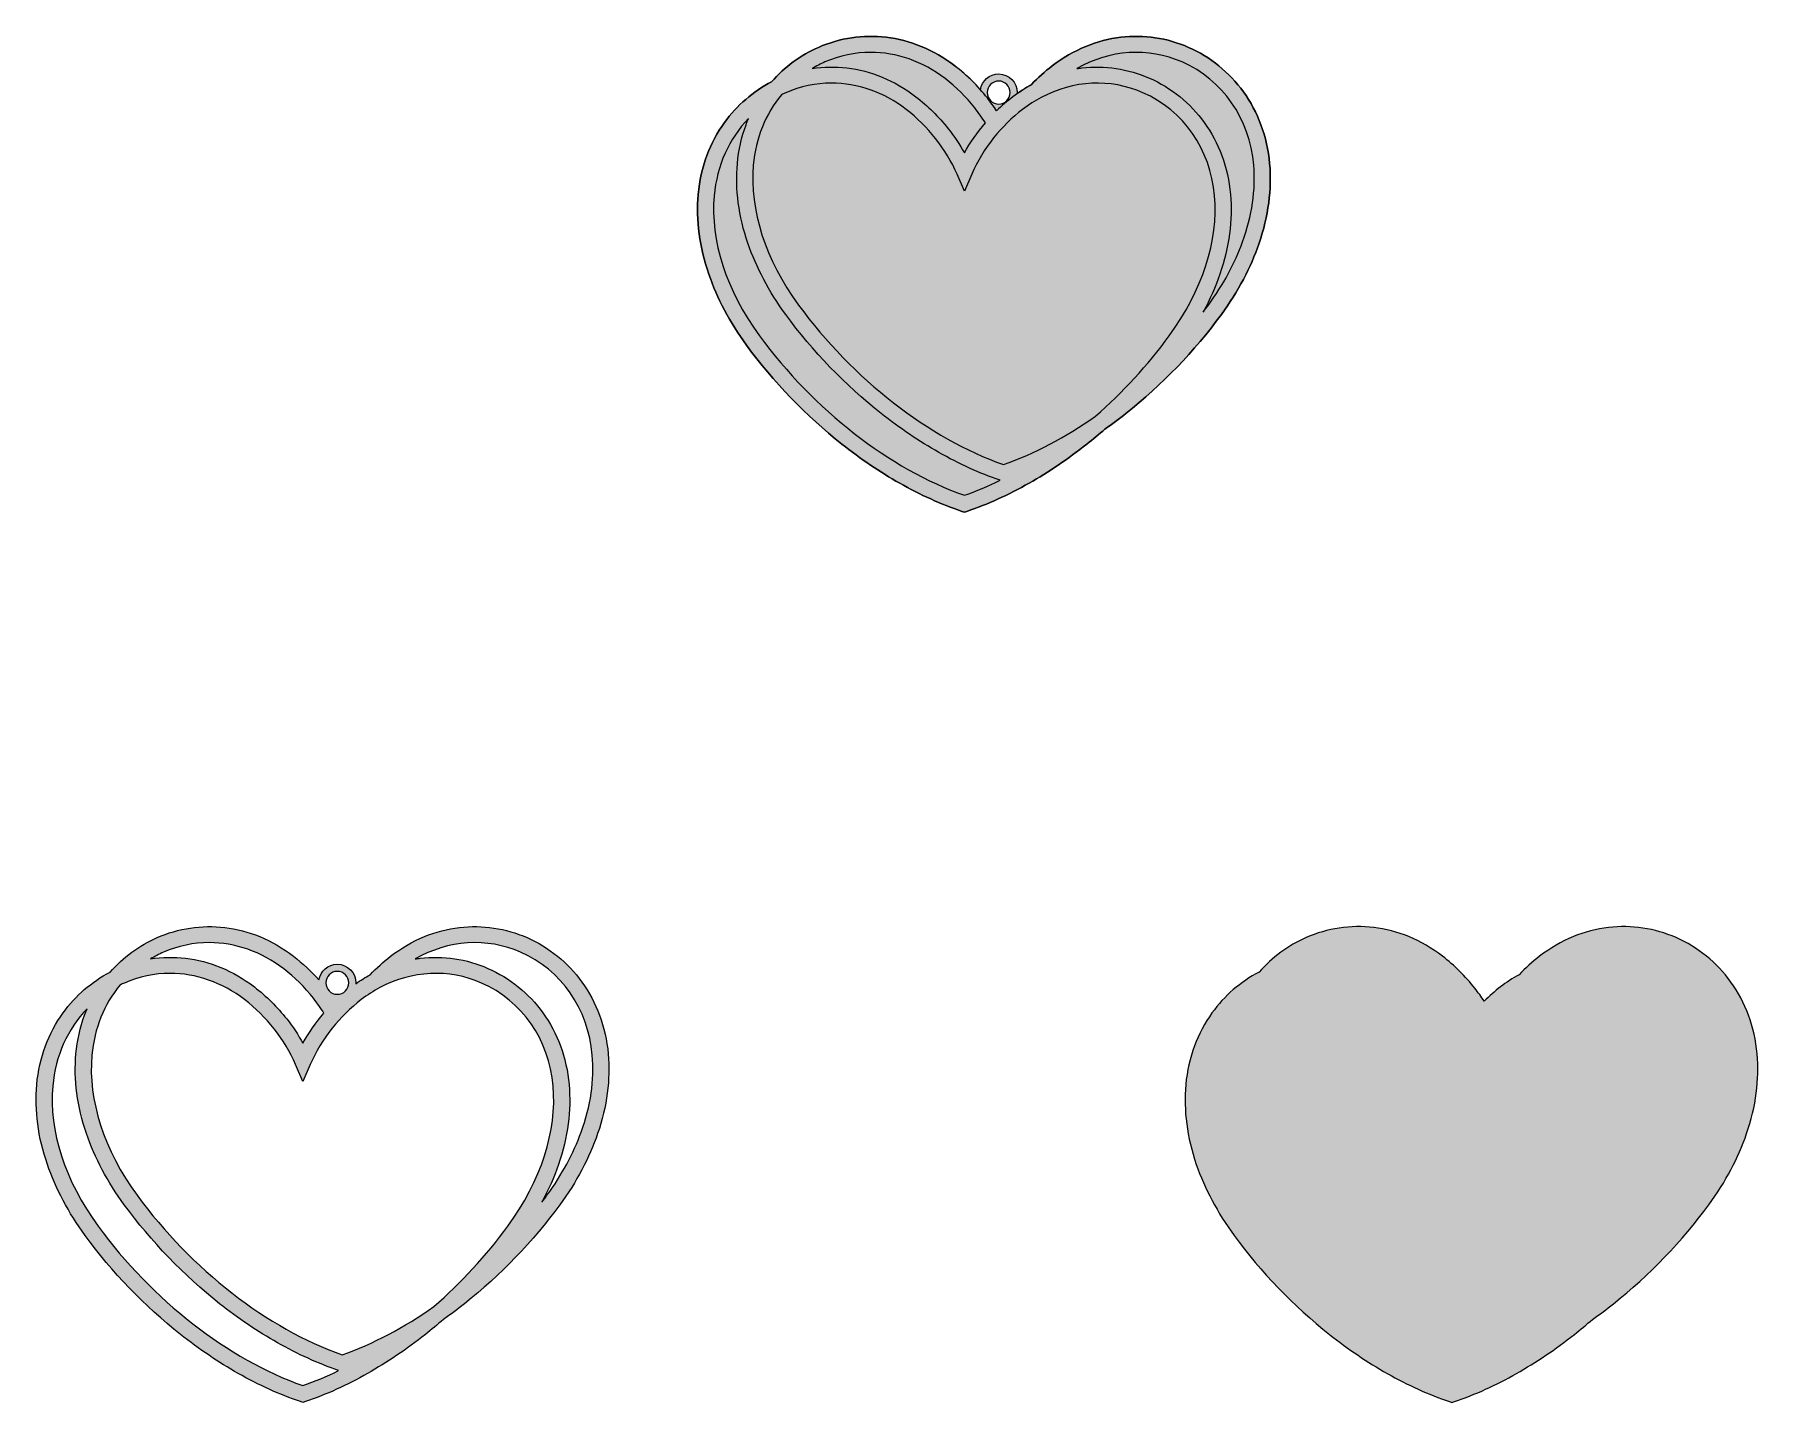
# Model space of a CAD drawing. Header units: inches. Extents: x -897 to 8814, y -5561 to 2139.
import ezdxf

# ---------------------------------------------------------------- set-up
doc = ezdxf.new("R2010")
doc.units = ezdxf.units.IN
doc.header["$MEASUREMENT"] = 0
for name, color, linetype in [('_U+0428_U+0430_U+0440 1', 7, 'Continuous'), ('_U+0428_U+0430_U+0440 2', 7, 'Continuous'), ('_U+0428_U+0430_U+0440 3', 7, 'Continuous')]:
    doc.layers.add(name, color=color, linetype=linetype)

# ---------------------------------------------------------------- blocks, each defined once
blk = doc.blocks.new('block 2')
at = {"layer": '_U+0428_U+0430_U+0440 2', "lineweight": 0}
for points, knots in [([(2332.9, -3598.9), (2326.2, -3523), (2309.7, -3449.5), (2284.1, -3380.5), (2259.4, -3314), (2226.2, -3251.6), (2185.3, -3194.9), (2106, -3084.9), (1999, -2998.3), (1876.1, -2944.4), (1756.3, -2891.9), (1624.7, -2872.2), (1495.5, -2887.5), (1428.2, -2895.4), (1361.7, -2912.8), (1297.9, -2939), (1231.5, -2966.3), (1167.6, -3003.4), (1108, -3049.3), (1066.9, -3080.9), (1028.2, -3115.8), (992.3, -3153.2), (964.9, -3168.5), (938.2, -3185.5), (912.2, -3204.1), (912.3, -3202.4), (912.3, -3200.7), (912.3, -3199), (912.3, -3141.4), (865.4, -3094.5), (807.8, -3094.5), (755.7, -3094.5), (712.4, -3132.9), (704.6, -3182.8), (660.9, -3133.6), (612.9, -3088.9), (561.5, -3049.3), (501.9, -3003.4), (438, -2966.3), (371.6, -2939), (307.8, -2912.8), (241.3, -2895.4), (174, -2887.5), (44.8, -2872.2), (-86.8, -2891.9), (-206.6, -2944.4), (-307.6, -2988.7), (-397.8, -3055.1), (-470.8, -3138.4), (-575.3, -3192.6), (-666.4, -3271.2), (-736.2, -3367.9), (-777, -3424.6), (-810.3, -3487), (-835, -3553.5), (-860.6, -3622.5), (-877, -3696), (-883.8, -3771.9), (-896.7, -3916.8), (-876.8, -4067.8), (-824.4, -4220.5), (-777.4, -4357.5), (-705.9, -4492.2), (-611.8, -4620.9), (-461.7, -4826.4), (-276, -5018.9), (-75, -5177.8), (30.4, -5261.1), (139.8, -5335), (250.1, -5397.5), (366, -5463.1), (483.7, -5516.4), (599.9, -5556), (599.9, -5556), (614.4, -5561), (614.4, -5561), (614.4, -5561), (628.9, -5556), (628.9, -5556), (745.1, -5516.4), (862.7, -5463.1), (978.6, -5397.5), (1089, -5335), (1198.4, -5261.1), (1303.8, -5177.8), (1338.2, -5150.6), (1372.1, -5122.5), (1405.4, -5093.5), (1445.5, -5065.3), (1485.1, -5035.7), (1524.2, -5004.8), (1725.2, -4845.9), (1910.8, -4653.4), (2060.9, -4447.9), (2155, -4319.2), (2226.5, -4184.5), (2273.5, -4047.5), (2325.9, -3894.8), (2345.9, -3743.8), (2332.9, -3598.9)], [0, 0, 0, 0, 1, 1, 1, 2, 2, 2, 3, 3, 3, 4, 4, 4, 5, 5, 5, 6, 6, 6, 7, 7, 7, 8, 8, 8, 9, 9, 9, 10, 10, 10, 11, 11, 11, 12, 12, 12, 13, 13, 13, 14, 14, 14, 15, 15, 15, 16, 16, 16, 17, 17, 17, 18, 18, 18, 19, 19, 19, 20, 20, 20, 21, 21, 21, 22, 22, 22, 23, 23, 23, 24, 24, 24, 25, 25, 25, 26, 26, 26, 27, 27, 27, 28, 28, 28, 29, 29, 29, 30, 30, 30, 31, 31, 31, 32, 32, 32, 33, 33, 33, 33]), ([(-170.5, -3026.8), (-87.8, -2990.6), (-0.7, -2972.8), (86.6, -2972.8), (233, -2972.8), (379.7, -3023), (506.6, -3120.6), (568, -3167.9), (624, -3223.3), (673.1, -3285.3), (694.7, -3312.6), (714.5, -3340.8), (732.5, -3369.6), (687.2, -3422.4), (647.4, -3479.4), (614.4, -3538.8), (588.3, -3491.8), (557.8, -3446.2), (523.3, -3402.5), (469.7, -3334.7), (408.4, -3274.1), (341.2, -3222.3), (281.5, -3176.4), (217.6, -3139.3), (151.3, -3112), (87.4, -3085.8), (20.9, -3068.4), (-46.4, -3060.5), (-111.9, -3052.8), (-178, -3054), (-242.9, -3064), (-219.7, -3050.2), (-195.6, -3037.8), (-170.5, -3026.8)], [0, 0, 0, 0, 1, 1, 1, 2, 2, 2, 3, 3, 3, 4, 4, 4, 5, 5, 5, 6, 6, 6, 7, 7, 7, 8, 8, 8, 9, 9, 9, 10, 10, 10, 11, 11, 11, 11]), ([(2180.6, -4039.7), (2137, -4159.8), (2072.4, -4279.7), (1988.3, -4394.8), (1978.6, -4408), (1968.9, -4421.1), (1959, -4434.2), (1997, -4363.9), (2028.4, -4292.5), (2053.2, -4220.5), (2105.5, -4067.8), (2125.5, -3916.8), (2112.6, -3771.9), (2105.8, -3696), (2089.4, -3622.5), (2063.7, -3553.5), (2039, -3487), (2005.8, -3424.6), (1964.9, -3367.9), (1885.6, -3257.9), (1778.7, -3171.3), (1655.7, -3117.4), (1535.9, -3064.9), (1404.3, -3045.2), (1275.1, -3060.5), (1265.8, -3061.6), (1256.4, -3062.9), (1247.1, -3064.4), (1432.9, -2957.8), (1648.3, -2942.8), (1840, -3026.8), (2069.1, -3127.3), (2219.9, -3344.1), (2243.3, -3606.9), (2255.7, -3745.7), (2233.9, -3892.8), (2180.6, -4039.7)], [0, 0, 0, 0, 1, 1, 1, 2, 2, 2, 3, 3, 3, 4, 4, 4, 5, 5, 5, 6, 6, 6, 7, 7, 7, 8, 8, 8, 9, 9, 9, 10, 10, 10, 11, 11, 11, 12, 12, 12, 12]), ([(1767.9, -4567.8), (1767.9, -4567.8), (1767.9, -4567.8), (1767.9, -4567.8), (1646.4, -4734.1), (1504.8, -4887.3), (1351.7, -5020.8), (1184, -5138.6), (1008.4, -5231.8), (834.8, -5292.8), (415.6, -5145.6), (-14.6, -4811), (-318.8, -4394.8), (-505.7, -4139), (-596.3, -3859.2), (-573.8, -3606.9), (-560.3, -3455.1), (-504.2, -3318.6), (-415.2, -3211.1), (-407.2, -3207.2), (-399.1, -3203.5), (-390.8, -3199.9), (-308.1, -3163.6), (-221.1, -3145.8), (-133.8, -3145.8), (12.6, -3145.8), (159.4, -3196), (286.3, -3293.6), (347.6, -3340.9), (403.6, -3396.3), (452.7, -3458.3), (502.5, -3521.4), (543, -3588.7), (573.1, -3658.4), (573.1, -3658.4), (614.4, -3754.3), (614.4, -3754.3), (614.4, -3754.3), (655.7, -3658.4), (655.7, -3658.4), (686.6, -3586.8), (728.6, -3517.6), (779.2, -3454.2), (826.8, -3394.7), (881.9, -3340.3), (942.5, -3293.6), (976.1, -3267.8), (1011.2, -3245.2), (1047.2, -3226), (1228.2, -3129.8), (1434.9, -3118.9), (1619.6, -3199.9), (1848.7, -3300.3), (1999.5, -3517.1), (2022.9, -3779.9), (2045.4, -4032.2), (1954.9, -4312), (1767.9, -4567.8)], [0, 0, 0, 0, 1, 1, 1, 2, 2, 2, 3, 3, 3, 4, 4, 4, 5, 5, 5, 6, 6, 6, 7, 7, 7, 8, 8, 8, 9, 9, 9, 10, 10, 10, 11, 11, 11, 12, 12, 12, 13, 13, 13, 14, 14, 14, 15, 15, 15, 16, 16, 16, 17, 17, 17, 18, 18, 18, 19, 19, 19, 19]), ([(807.8, -3134.5), (843.4, -3134.5), (872.3, -3163.4), (872.3, -3199), (872.3, -3234.6), (843.4, -3263.5), (807.8, -3263.5), (772.3, -3263.5), (743.3, -3234.6), (743.3, -3199), (743.3, -3163.4), (772.3, -3134.5), (807.8, -3134.5)], [0, 0, 0, 0, 1, 1, 1, 2, 2, 2, 3, 3, 3, 4, 4, 4, 4]), ([(614.4, -5465.8), (195.2, -5318.6), (-235, -4984), (-539.1, -4567.8), (-726.1, -4312), (-816.7, -4032.2), (-794.2, -3779.9), (-778.9, -3609), (-709.9, -3457.6), (-600.4, -3344.9), (-605.4, -3356.7), (-610.1, -3368.5), (-614.6, -3380.5), (-640.2, -3449.5), (-656.7, -3523), (-663.4, -3598.9), (-676.4, -3743.8), (-656.4, -3894.8), (-604, -4047.5), (-557, -4184.5), (-485.5, -4319.2), (-391.4, -4447.9), (-241.3, -4653.4), (-55.7, -4845.9), (145.3, -5004.8), (250.7, -5088.1), (360.1, -5162), (470.5, -5224.5), (584.8, -5289.2), (700.9, -5341.9), (815.5, -5381.4), (748.5, -5414), (681.3, -5442.3), (614.4, -5465.8)], [0, 0, 0, 0, 1, 1, 1, 2, 2, 2, 3, 3, 3, 4, 4, 4, 5, 5, 5, 6, 6, 6, 7, 7, 7, 8, 8, 8, 9, 9, 9, 10, 10, 10, 11, 11, 11, 11])]:
    blk.add_open_spline(points, degree=3, knots=knots, dxfattribs=at)
blk = doc.blocks.new('block 3')
at = {"layer": '_U+0428_U+0430_U+0440 1', "lineweight": 0}
for points, knots in [([(6056.4, 1412), (6049.6, 1487.9), (6033.2, 1561.4), (6007.5, 1630.4), (5982.9, 1696.8), (5949.6, 1759.3), (5908.7, 1816), (5829.4, 1925.9), (5722.5, 2012.6), (5599.5, 2066.4), (5479.7, 2119), (5348.1, 2138.6), (5218.9, 2123.4), (5151.7, 2115.4), (5085.2, 2098.1), (5021.3, 2071.8), (4954.9, 2044.5), (4891, 2007.4), (4831.4, 1961.6), (4790.4, 1930), (4751.6, 1895.1), (4715.7, 1857.6), (4688.4, 1842.4), (4661.6, 1825.4), (4635.6, 1806.8), (4635.7, 1808.5), (4635.8, 1810.2), (4635.8, 1811.9), (4635.8, 1869.5), (4588.9, 1916.4), (4531.3, 1916.4), (4479.1, 1916.4), (4435.8, 1878), (4428, 1828), (4384.3, 1877.2), (4336.4, 1922), (4285, 1961.6), (4225.3, 2007.4), (4161.5, 2044.5), (4095.1, 2071.8), (4031.2, 2098.1), (3964.7, 2115.4), (3897.5, 2123.4), (3768.3, 2138.6), (3636.6, 2119), (3516.8, 2066.4), (3415.8, 2022.2), (3325.6, 1955.8), (3252.6, 1872.5), (3148.1, 1818.3), (3057, 1739.7), (2987.3, 1642.9), (2946.4, 1586.3), (2913.1, 1523.8), (2888.5, 1457.4), (2862.8, 1388.4), (2846.4, 1314.9), (2839.6, 1239), (2826.7, 1094), (2846.7, 943.1), (2899, 790.4), (2946, 653.4), (3017.6, 518.6), (3111.6, 389.9), (3261.8, 184.5), (3447.4, -8.1), (3648.4, -166.9), (3753.8, -250.2), (3863.2, -324.1), (3973.6, -386.6), (4089.5, -452.2), (4207.1, -505.6), (4323.3, -545.2), (4323.3, -545.2), (4337.8, -550.1), (4337.8, -550.1), (4337.8, -550.1), (4352.3, -545.2), (4352.3, -545.2), (4468.5, -505.6), (4586.2, -452.2), (4702.1, -386.6), (4812.4, -324.1), (4921.8, -250.2), (5027.2, -166.9), (5061.6, -139.8), (5095.5, -111.6), (5128.9, -82.6), (5168.9, -54.4), (5208.5, -24.8), (5247.6, 6.1), (5448.6, 164.9), (5634.2, 357.5), (5784.4, 562.9), (5878.4, 691.6), (5950, 826.4), (5997, 963.4), (6049.3, 1116.1), (6069.3, 1267), (6056.4, 1412)], [0, 0, 0, 0, 1, 1, 1, 2, 2, 2, 3, 3, 3, 4, 4, 4, 5, 5, 5, 6, 6, 6, 7, 7, 7, 8, 8, 8, 9, 9, 9, 10, 10, 10, 11, 11, 11, 12, 12, 12, 13, 13, 13, 14, 14, 14, 15, 15, 15, 16, 16, 16, 17, 17, 17, 18, 18, 18, 19, 19, 19, 20, 20, 20, 21, 21, 21, 22, 22, 22, 23, 23, 23, 24, 24, 24, 25, 25, 25, 26, 26, 26, 27, 27, 27, 28, 28, 28, 29, 29, 29, 30, 30, 30, 31, 31, 31, 32, 32, 32, 33, 33, 33, 33]), ([(5904, 971.2), (5860.4, 851.1), (5795.8, 731.1), (5711.7, 616.1), (5702.1, 602.9), (5692.3, 589.7), (5682.4, 576.7), (5720.4, 646.9), (5751.9, 718.3), (5776.6, 790.4), (5828.9, 943.1), (5848.9, 1094), (5836, 1239), (5829.2, 1314.9), (5812.8, 1388.4), (5787.2, 1457.4), (5762.5, 1523.8), (5729.2, 1586.3), (5688.3, 1643), (5609, 1752.9), (5502.1, 1839.6), (5379.1, 1893.4), (5259.3, 1945.9), (5127.7, 1965.6), (4998.5, 1950.4), (4989.2, 1949.3), (4979.9, 1948), (4970.5, 1946.5), (5156.3, 2053.1), (5371.7, 2068), (5563.4, 1984), (5792.5, 1883.6), (5943.3, 1666.8), (5966.7, 1404), (5979.1, 1265.2), (5957.3, 1118), (5904, 971.2)], [0, 0, 0, 0, 1, 1, 1, 2, 2, 2, 3, 3, 3, 4, 4, 4, 5, 5, 5, 6, 6, 6, 7, 7, 7, 8, 8, 8, 9, 9, 9, 10, 10, 10, 11, 11, 11, 12, 12, 12, 12]), ([(3553, 1984), (3635.7, 2020.3), (3722.8, 2038.1), (3810, 2038.1), (3956.4, 2038.1), (4103.2, 1987.9), (4230.1, 1890.2), (4291.4, 1843), (4347.4, 1787.6), (4396.5, 1725.6), (4418.1, 1698.2), (4437.9, 1670.1), (4456, 1641.2), (4410.7, 1588.5), (4370.8, 1531.5), (4337.8, 1472), (4311.7, 1519.1), (4281.2, 1564.7), (4246.7, 1608.4), (4193.1, 1676.2), (4131.8, 1736.8), (4064.6, 1788.6), (4005, 1834.4), (3941.1, 1871.5), (3874.7, 1898.8), (3810.8, 1925.1), (3744.3, 1942.4), (3677.1, 1950.4), (3611.6, 1958.1), (3545.4, 1956.9), (3480.5, 1946.9), (3503.7, 1960.6), (3527.9, 1973), (3553, 1984)], [0, 0, 0, 0, 1, 1, 1, 2, 2, 2, 3, 3, 3, 4, 4, 4, 5, 5, 5, 6, 6, 6, 7, 7, 7, 8, 8, 8, 9, 9, 9, 10, 10, 10, 11, 11, 11, 11]), ([(5491.3, 443.1), (5491.3, 443.1), (5491.3, 443), (5491.3, 443), (5369.8, 276.8), (5228.2, 123.5), (5075.2, -10), (4907.5, -127.8), (4731.9, -221), (4558.2, -281.9), (4139, -134.8), (3708.8, 199.9), (3404.7, 616.1), (3217.7, 871.8), (3127.1, 1151.7), (3149.6, 1404), (3163.2, 1555.8), (3219.2, 1692.2), (3308.3, 1799.8), (3316.3, 1803.7), (3324.4, 1807.4), (3332.6, 1811), (3415.3, 1847.2), (3502.4, 1865.1), (3589.6, 1865.1), (3736, 1865.1), (3882.8, 1814.9), (4009.7, 1717.2), (4071.1, 1670), (4127.1, 1614.6), (4176.1, 1552.6), (4225.9, 1489.5), (4266.4, 1422.2), (4296.5, 1352.5), (4296.5, 1352.5), (4337.8, 1256.6), (4337.8, 1256.6), (4337.8, 1256.6), (4379.1, 1352.5), (4379.1, 1352.5), (4410, 1424.1), (4452, 1493.2), (4502.7, 1556.6), (4550.2, 1616.2), (4605.3, 1670.6), (4665.9, 1717.2), (4699.6, 1743.1), (4734.6, 1765.7), (4770.7, 1784.8), (4951.7, 1881), (5158.3, 1891.9), (5343, 1811), (5572.1, 1710.6), (5722.9, 1493.8), (5746.4, 1231), (5768.9, 978.7), (5678.3, 698.8), (5491.3, 443.1)], [0, 0, 0, 0, 1, 1, 1, 2, 2, 2, 3, 3, 3, 4, 4, 4, 5, 5, 5, 6, 6, 6, 7, 7, 7, 8, 8, 8, 9, 9, 9, 10, 10, 10, 11, 11, 11, 12, 12, 12, 13, 13, 13, 14, 14, 14, 15, 15, 15, 16, 16, 16, 17, 17, 17, 18, 18, 18, 19, 19, 19, 19]), ([(4531.3, 1876.4), (4566.8, 1876.4), (4595.8, 1847.4), (4595.8, 1811.9), (4595.8, 1776.3), (4566.8, 1747.4), (4531.3, 1747.4), (4495.7, 1747.4), (4466.7, 1776.3), (4466.7, 1811.9), (4466.7, 1847.4), (4495.7, 1876.4), (4531.3, 1876.4)], [0, 0, 0, 0, 1, 1, 1, 2, 2, 2, 3, 3, 3, 4, 4, 4, 4]), ([(4337.8, -454.9), (3918.7, -307.8), (3488.5, 26.9), (3184.3, 443.1), (2997.3, 698.8), (2906.7, 978.7), (2929.3, 1231), (2944.5, 1401.8), (3013.6, 1553.3), (3123, 1665.9), (3118, 1654.2), (3113.3, 1642.4), (3108.8, 1630.4), (3083.2, 1561.4), (3066.8, 1487.9), (3060, 1412), (3047.1, 1267), (3067.1, 1116.1), (3119.4, 963.4), (3166.4, 826.4), (3237.9, 691.6), (3332, 563), (3482.2, 357.5), (3667.8, 164.9), (3868.8, 6.1), (3974.2, -77.2), (4083.6, -151.1), (4193.9, -213.6), (4308.3, -278.3), (4424.3, -331.1), (4538.9, -370.5), (4472, -403.2), (4404.8, -431.4), (4337.8, -454.9)], [0, 0, 0, 0, 1, 1, 1, 2, 2, 2, 3, 3, 3, 4, 4, 4, 5, 5, 5, 6, 6, 6, 7, 7, 7, 8, 8, 8, 9, 9, 9, 10, 10, 10, 11, 11, 11, 11])]:
    blk.add_open_spline(points, degree=3, knots=knots, dxfattribs=at)

msp = doc.modelspace()

# ---------------------------------------------------------------- hatches: boundary and pattern name
at = {"layer": '_U+0428_U+0430_U+0440 1', "true_color": 0xe9dabd}
h = msp.add_hatch(color=254, dxfattribs=at)
h.dxf.hatch_style = 2
edge = h.paths.add_edge_path()
edge.add_spline(control_points=[(5997, 963.4), (5950, 826.4), (5878.4, 691.6), (5784.4, 562.9), (5634.2, 357.5), (5448.6, 164.9), (5247.6, 6.1), (5208.5, -24.8), (5168.9, -54.4), (5128.9, -82.6), (5095.5, -111.6), (5061.6, -139.8), (5027.2, -166.9), (4921.8, -250.2), (4812.4, -324.1), (4702.1, -386.6), (4586.2, -452.2), (4468.5, -505.6), (4352.3, -545.2), (4352.3, -545.2), (4337.8, -550.1), (4337.8, -550.1), (4337.8, -550.1), (4323.3, -545.2), (4323.3, -545.2), (4207.1, -505.6), (4089.5, -452.2), (3973.6, -386.6), (3863.2, -324.1), (3753.8, -250.2), (3648.4, -166.9), (3447.4, -8.1), (3261.8, 184.5), (3111.6, 389.9), (3017.6, 518.6), (2946, 653.4), (2899, 790.4), (2846.7, 943.1), (2826.7, 1094), (2839.6, 1239), (2846.4, 1314.9), (2862.8, 1388.4), (2888.5, 1457.4), (2913.1, 1523.8), (2946.4, 1586.3), (2987.3, 1642.9), (3057, 1739.7), (3148.1, 1818.3), (3252.6, 1872.5), (3325.6, 1955.8), (3415.8, 2022.2), (3516.8, 2066.4), (3636.6, 2119), (3768.3, 2138.6), (3897.5, 2123.4), (3964.7, 2115.4), (4031.2, 2098.1), (4095.1, 2071.8), (4161.5, 2044.5), (4225.3, 2007.4), (4285, 1961.6), (4352.2, 1909.8), (4413.5, 1849.2), (4467.1, 1781.4), (4485.7, 1757.8), (4503.2, 1733.6), (4519.4, 1709), (4548.4, 1737.3), (4579, 1763.9), (4611, 1788.5), (4644.7, 1814.4), (4679.7, 1837.5), (4715.7, 1857.6), (4751.6, 1895.1), (4790.4, 1930), (4831.4, 1961.6), (4891, 2007.4), (4954.9, 2044.5), (5021.3, 2071.8), (5085.2, 2098.1), (5151.7, 2115.4), (5218.9, 2123.4), (5348.1, 2138.6), (5479.7, 2119), (5599.5, 2066.4), (5722.5, 2012.6), (5829.4, 1925.9), (5908.7, 1816), (5949.6, 1759.3), (5982.9, 1696.8), (6007.5, 1630.4), (6033.2, 1561.4), (6049.6, 1487.9), (6056.4, 1412), (6069.3, 1267), (6049.3, 1116.1), (5997, 963.4)], knot_values=[0, 0, 0, 0, 1, 1, 1, 2, 2, 2, 3, 3, 3, 4, 4, 4, 5, 5, 5, 6, 6, 6, 7, 7, 7, 8, 8, 8, 9, 9, 9, 10, 10, 10, 11, 11, 11, 12, 12, 12, 13, 13, 13, 14, 14, 14, 15, 15, 15, 16, 16, 16, 17, 17, 17, 18, 18, 18, 19, 19, 19, 20, 20, 20, 21, 21, 21, 22, 22, 22, 23, 23, 23, 24, 24, 24, 25, 25, 25, 26, 26, 26, 27, 27, 27, 28, 28, 28, 29, 29, 29, 30, 30, 30, 31, 31, 31, 32, 32, 32, 32], degree=3, periodic=1)
at = {"layer": '_U+0428_U+0430_U+0440 1', "true_color": 0xa1785b}
h = msp.add_hatch(color=35, dxfattribs=at)
h.dxf.hatch_style = 2
edge = h.paths.add_edge_path()
edge.add_spline(control_points=[(6056.4, 1412), (6049.6, 1487.9), (6033.2, 1561.4), (6007.5, 1630.4), (5982.9, 1696.8), (5949.6, 1759.3), (5908.7, 1816), (5829.4, 1925.9), (5722.5, 2012.6), (5599.5, 2066.4), (5479.7, 2119), (5348.1, 2138.6), (5218.9, 2123.4), (5151.7, 2115.4), (5085.2, 2098.1), (5021.3, 2071.8), (4954.9, 2044.5), (4891, 2007.4), (4831.4, 1961.6), (4790.4, 1930), (4751.6, 1895.1), (4715.7, 1857.6), (4688.4, 1842.4), (4661.6, 1825.4), (4635.6, 1806.8), (4635.7, 1808.5), (4635.8, 1810.2), (4635.8, 1811.9), (4635.8, 1869.5), (4588.9, 1916.4), (4531.3, 1916.4), (4479.1, 1916.4), (4435.8, 1878), (4428, 1828), (4384.3, 1877.2), (4336.4, 1922), (4285, 1961.6), (4225.3, 2007.4), (4161.5, 2044.5), (4095.1, 2071.8), (4031.2, 2098.1), (3964.7, 2115.4), (3897.5, 2123.4), (3768.3, 2138.6), (3636.6, 2119), (3516.8, 2066.4), (3415.8, 2022.2), (3325.6, 1955.8), (3252.6, 1872.5), (3148.1, 1818.3), (3057, 1739.7), (2987.3, 1642.9), (2946.4, 1586.3), (2913.1, 1523.8), (2888.5, 1457.4), (2862.8, 1388.4), (2846.4, 1314.9), (2839.6, 1239), (2826.7, 1094), (2846.7, 943.1), (2899, 790.4), (2946, 653.4), (3017.6, 518.6), (3111.6, 389.9), (3261.8, 184.5), (3447.4, -8.1), (3648.4, -166.9), (3753.8, -250.2), (3863.2, -324.1), (3973.6, -386.6), (4089.5, -452.2), (4207.1, -505.6), (4323.3, -545.2), (4323.3, -545.2), (4337.8, -550.1), (4337.8, -550.1), (4337.8, -550.1), (4352.3, -545.2), (4352.3, -545.2), (4468.5, -505.6), (4586.2, -452.2), (4702.1, -386.6), (4812.4, -324.1), (4921.8, -250.2), (5027.2, -166.9), (5061.6, -139.8), (5095.5, -111.6), (5128.9, -82.6), (5168.9, -54.4), (5208.5, -24.8), (5247.6, 6.1), (5448.6, 164.9), (5634.2, 357.5), (5784.4, 562.9), (5878.4, 691.6), (5950, 826.4), (5997, 963.4), (6049.3, 1116.1), (6069.3, 1267), (6056.4, 1412)], knot_values=[0, 0, 0, 0, 1, 1, 1, 2, 2, 2, 3, 3, 3, 4, 4, 4, 5, 5, 5, 6, 6, 6, 7, 7, 7, 8, 8, 8, 9, 9, 9, 10, 10, 10, 11, 11, 11, 12, 12, 12, 13, 13, 13, 14, 14, 14, 15, 15, 15, 16, 16, 16, 17, 17, 17, 18, 18, 18, 19, 19, 19, 20, 20, 20, 21, 21, 21, 22, 22, 22, 23, 23, 23, 24, 24, 24, 25, 25, 25, 26, 26, 26, 27, 27, 27, 28, 28, 28, 29, 29, 29, 30, 30, 30, 31, 31, 31, 32, 32, 32, 33, 33, 33, 33], degree=3, periodic=1)
edge = h.paths.add_edge_path()
edge.add_spline(control_points=[(4531.3, 1876.4), (4566.8, 1876.4), (4595.8, 1847.4), (4595.8, 1811.9), (4595.8, 1776.3), (4566.8, 1747.4), (4531.3, 1747.4), (4495.7, 1747.4), (4466.7, 1776.3), (4466.7, 1811.9), (4466.7, 1847.4), (4495.7, 1876.4), (4531.3, 1876.4)], knot_values=[0, 0, 0, 0, 1, 1, 1, 2, 2, 2, 3, 3, 3, 4, 4, 4, 4], degree=3, periodic=1)
edge = h.paths.add_edge_path()
edge.add_spline(control_points=[(3553, 1984), (3635.7, 2020.3), (3722.8, 2038.1), (3810, 2038.1), (3956.4, 2038.1), (4103.2, 1987.9), (4230.1, 1890.2), (4291.4, 1843), (4347.4, 1787.6), (4396.5, 1725.6), (4418.1, 1698.2), (4437.9, 1670.1), (4456, 1641.2), (4410.7, 1588.5), (4370.8, 1531.5), (4337.8, 1472), (4311.7, 1519.1), (4281.2, 1564.7), (4246.7, 1608.4), (4193.1, 1676.2), (4131.8, 1736.8), (4064.6, 1788.6), (4005, 1834.4), (3941.1, 1871.5), (3874.7, 1898.8), (3810.8, 1925.1), (3744.3, 1942.4), (3677.1, 1950.4), (3611.6, 1958.1), (3545.4, 1956.9), (3480.5, 1946.9), (3503.7, 1960.6), (3527.9, 1973), (3553, 1984)], knot_values=[0, 0, 0, 0, 1, 1, 1, 2, 2, 2, 3, 3, 3, 4, 4, 4, 5, 5, 5, 6, 6, 6, 7, 7, 7, 8, 8, 8, 9, 9, 9, 10, 10, 10, 11, 11, 11, 11], degree=3, periodic=1)
edge = h.paths.add_edge_path()
edge.add_spline(control_points=[(4337.8, -454.9), (3918.7, -307.8), (3488.5, 26.9), (3184.3, 443.1), (2997.3, 698.8), (2906.7, 978.7), (2929.3, 1231), (2944.5, 1401.8), (3013.6, 1553.3), (3123, 1665.9), (3118, 1654.2), (3113.3, 1642.4), (3108.8, 1630.4), (3083.2, 1561.4), (3066.8, 1487.9), (3060, 1412), (3047.1, 1267), (3067.1, 1116.1), (3119.4, 963.4), (3166.4, 826.4), (3237.9, 691.6), (3332, 563), (3482.2, 357.5), (3667.8, 164.9), (3868.8, 6.1), (3974.2, -77.2), (4083.6, -151.1), (4193.9, -213.6), (4308.3, -278.3), (4424.3, -331.1), (4538.9, -370.5), (4472, -403.2), (4404.8, -431.4), (4337.8, -454.9)], knot_values=[0, 0, 0, 0, 1, 1, 1, 2, 2, 2, 3, 3, 3, 4, 4, 4, 5, 5, 5, 6, 6, 6, 7, 7, 7, 8, 8, 8, 9, 9, 9, 10, 10, 10, 11, 11, 11, 11], degree=3, periodic=1)
edge = h.paths.add_edge_path()
edge.add_spline(control_points=[(5491.3, 443.1), (5491.3, 443.1), (5491.3, 443), (5491.3, 443), (5369.8, 276.8), (5228.2, 123.5), (5075.2, -10), (4907.5, -127.8), (4731.9, -221), (4558.2, -281.9), (4139, -134.8), (3708.8, 199.9), (3404.7, 616.1), (3217.7, 871.8), (3127.1, 1151.7), (3149.6, 1404), (3163.2, 1555.8), (3219.2, 1692.2), (3308.3, 1799.8), (3316.3, 1803.7), (3324.4, 1807.4), (3332.6, 1811), (3415.3, 1847.2), (3502.4, 1865.1), (3589.6, 1865.1), (3736, 1865.1), (3882.8, 1814.9), (4009.7, 1717.2), (4071.1, 1670), (4127.1, 1614.6), (4176.1, 1552.6), (4225.9, 1489.5), (4266.4, 1422.2), (4296.5, 1352.5), (4296.5, 1352.5), (4337.8, 1256.6), (4337.8, 1256.6), (4337.8, 1256.6), (4379.1, 1352.5), (4379.1, 1352.5), (4410, 1424.1), (4452, 1493.2), (4502.7, 1556.6), (4550.2, 1616.2), (4605.3, 1670.6), (4665.9, 1717.2), (4699.6, 1743.1), (4734.6, 1765.7), (4770.7, 1784.8), (4951.7, 1881), (5158.3, 1891.9), (5343, 1811), (5572.1, 1710.6), (5722.9, 1493.8), (5746.4, 1231), (5768.9, 978.7), (5678.3, 698.8), (5491.3, 443.1)], knot_values=[0, 0, 0, 0, 1, 1, 1, 2, 2, 2, 3, 3, 3, 4, 4, 4, 5, 5, 5, 6, 6, 6, 7, 7, 7, 8, 8, 8, 9, 9, 9, 10, 10, 10, 11, 11, 11, 12, 12, 12, 13, 13, 13, 14, 14, 14, 15, 15, 15, 16, 16, 16, 17, 17, 17, 18, 18, 18, 19, 19, 19, 19], degree=3, periodic=1)
edge = h.paths.add_edge_path()
edge.add_spline(control_points=[(5904, 971.2), (5860.4, 851.1), (5795.8, 731.1), (5711.7, 616.1), (5702.1, 602.9), (5692.3, 589.7), (5682.4, 576.7), (5720.4, 646.9), (5751.9, 718.3), (5776.6, 790.4), (5828.9, 943.1), (5848.9, 1094), (5836, 1239), (5829.2, 1314.9), (5812.8, 1388.4), (5787.2, 1457.4), (5762.5, 1523.8), (5729.2, 1586.3), (5688.3, 1643), (5609, 1752.9), (5502.1, 1839.6), (5379.1, 1893.4), (5259.3, 1945.9), (5127.7, 1965.6), (4998.5, 1950.4), (4989.2, 1949.3), (4979.9, 1948), (4970.5, 1946.5), (5156.3, 2053.1), (5371.7, 2068), (5563.4, 1984), (5792.5, 1883.6), (5943.3, 1666.8), (5966.7, 1404), (5979.1, 1265.2), (5957.3, 1118), (5904, 971.2)], knot_values=[0, 0, 0, 0, 1, 1, 1, 2, 2, 2, 3, 3, 3, 4, 4, 4, 5, 5, 5, 6, 6, 6, 7, 7, 7, 8, 8, 8, 9, 9, 9, 10, 10, 10, 11, 11, 11, 12, 12, 12, 12], degree=3, periodic=1)
at = {"layer": '_U+0428_U+0430_U+0440 2', "true_color": 0xa1785b}
h = msp.add_hatch(color=35, dxfattribs=at)
h.dxf.hatch_style = 2
edge = h.paths.add_edge_path()
edge.add_spline(control_points=[(2332.9, -3598.9), (2326.2, -3523), (2309.7, -3449.5), (2284.1, -3380.5), (2259.4, -3314), (2226.2, -3251.6), (2185.3, -3194.9), (2106, -3084.9), (1999, -2998.3), (1876.1, -2944.4), (1756.3, -2891.9), (1624.7, -2872.2), (1495.5, -2887.5), (1428.2, -2895.4), (1361.7, -2912.8), (1297.9, -2939), (1231.5, -2966.3), (1167.6, -3003.4), (1108, -3049.3), (1066.9, -3080.9), (1028.2, -3115.8), (992.3, -3153.2), (964.9, -3168.5), (938.2, -3185.5), (912.2, -3204.1), (912.3, -3202.4), (912.3, -3200.7), (912.3, -3199), (912.3, -3141.4), (865.4, -3094.5), (807.8, -3094.5), (755.7, -3094.5), (712.4, -3132.9), (704.6, -3182.8), (660.9, -3133.6), (612.9, -3088.9), (561.5, -3049.3), (501.9, -3003.4), (438, -2966.3), (371.6, -2939), (307.8, -2912.8), (241.3, -2895.4), (174, -2887.5), (44.8, -2872.2), (-86.8, -2891.9), (-206.6, -2944.4), (-307.6, -2988.7), (-397.8, -3055.1), (-470.8, -3138.4), (-575.3, -3192.6), (-666.4, -3271.2), (-736.2, -3367.9), (-777, -3424.6), (-810.3, -3487), (-835, -3553.5), (-860.6, -3622.5), (-877, -3696), (-883.8, -3771.9), (-896.7, -3916.8), (-876.8, -4067.8), (-824.4, -4220.5), (-777.4, -4357.5), (-705.9, -4492.2), (-611.8, -4620.9), (-461.7, -4826.4), (-276, -5018.9), (-75, -5177.8), (30.4, -5261.1), (139.8, -5335), (250.1, -5397.5), (366, -5463.1), (483.7, -5516.4), (599.9, -5556), (599.9, -5556), (614.4, -5561), (614.4, -5561), (614.4, -5561), (628.9, -5556), (628.9, -5556), (745.1, -5516.4), (862.7, -5463.1), (978.6, -5397.5), (1089, -5335), (1198.4, -5261.1), (1303.8, -5177.8), (1338.2, -5150.6), (1372.1, -5122.5), (1405.4, -5093.5), (1445.5, -5065.3), (1485.1, -5035.7), (1524.2, -5004.8), (1725.2, -4845.9), (1910.8, -4653.4), (2060.9, -4447.9), (2155, -4319.2), (2226.5, -4184.5), (2273.5, -4047.5), (2325.9, -3894.8), (2345.9, -3743.8), (2332.9, -3598.9)], knot_values=[0, 0, 0, 0, 1, 1, 1, 2, 2, 2, 3, 3, 3, 4, 4, 4, 5, 5, 5, 6, 6, 6, 7, 7, 7, 8, 8, 8, 9, 9, 9, 10, 10, 10, 11, 11, 11, 12, 12, 12, 13, 13, 13, 14, 14, 14, 15, 15, 15, 16, 16, 16, 17, 17, 17, 18, 18, 18, 19, 19, 19, 20, 20, 20, 21, 21, 21, 22, 22, 22, 23, 23, 23, 24, 24, 24, 25, 25, 25, 26, 26, 26, 27, 27, 27, 28, 28, 28, 29, 29, 29, 30, 30, 30, 31, 31, 31, 32, 32, 32, 33, 33, 33, 33], degree=3, periodic=1)
edge = h.paths.add_edge_path()
edge.add_spline(control_points=[(807.8, -3134.5), (843.4, -3134.5), (872.3, -3163.4), (872.3, -3199), (872.3, -3234.6), (843.4, -3263.5), (807.8, -3263.5), (772.3, -3263.5), (743.3, -3234.6), (743.3, -3199), (743.3, -3163.4), (772.3, -3134.5), (807.8, -3134.5)], knot_values=[0, 0, 0, 0, 1, 1, 1, 2, 2, 2, 3, 3, 3, 4, 4, 4, 4], degree=3, periodic=1)
edge = h.paths.add_edge_path()
edge.add_spline(control_points=[(-170.5, -3026.8), (-87.8, -2990.6), (-0.7, -2972.8), (86.6, -2972.8), (233, -2972.8), (379.7, -3023), (506.6, -3120.6), (568, -3167.9), (624, -3223.3), (673.1, -3285.3), (694.7, -3312.6), (714.5, -3340.8), (732.5, -3369.6), (687.2, -3422.4), (647.4, -3479.4), (614.4, -3538.8), (588.3, -3491.8), (557.8, -3446.2), (523.3, -3402.5), (469.7, -3334.7), (408.4, -3274.1), (341.2, -3222.3), (281.5, -3176.4), (217.6, -3139.3), (151.3, -3112), (87.4, -3085.8), (20.9, -3068.4), (-46.4, -3060.5), (-111.9, -3052.8), (-178, -3054), (-242.9, -3064), (-219.7, -3050.2), (-195.6, -3037.8), (-170.5, -3026.8)], knot_values=[0, 0, 0, 0, 1, 1, 1, 2, 2, 2, 3, 3, 3, 4, 4, 4, 5, 5, 5, 6, 6, 6, 7, 7, 7, 8, 8, 8, 9, 9, 9, 10, 10, 10, 11, 11, 11, 11], degree=3, periodic=1)
edge = h.paths.add_edge_path()
edge.add_spline(control_points=[(614.4, -5465.8), (195.2, -5318.6), (-235, -4984), (-539.1, -4567.8), (-726.1, -4312), (-816.7, -4032.2), (-794.2, -3779.9), (-778.9, -3609), (-709.9, -3457.6), (-600.4, -3344.9), (-605.4, -3356.7), (-610.1, -3368.5), (-614.6, -3380.5), (-640.2, -3449.5), (-656.7, -3523), (-663.4, -3598.9), (-676.4, -3743.8), (-656.4, -3894.8), (-604, -4047.5), (-557, -4184.5), (-485.5, -4319.2), (-391.4, -4447.9), (-241.3, -4653.4), (-55.7, -4845.9), (145.3, -5004.8), (250.7, -5088.1), (360.1, -5162), (470.5, -5224.5), (584.8, -5289.2), (700.9, -5341.9), (815.5, -5381.4), (748.5, -5414), (681.3, -5442.3), (614.4, -5465.8)], knot_values=[0, 0, 0, 0, 1, 1, 1, 2, 2, 2, 3, 3, 3, 4, 4, 4, 5, 5, 5, 6, 6, 6, 7, 7, 7, 8, 8, 8, 9, 9, 9, 10, 10, 10, 11, 11, 11, 11], degree=3, periodic=1)
edge = h.paths.add_edge_path()
edge.add_spline(control_points=[(1767.9, -4567.8), (1767.9, -4567.8), (1767.9, -4567.8), (1767.9, -4567.8), (1646.4, -4734.1), (1504.8, -4887.3), (1351.7, -5020.8), (1184, -5138.6), (1008.4, -5231.8), (834.8, -5292.8), (415.6, -5145.6), (-14.6, -4811), (-318.8, -4394.8), (-505.7, -4139), (-596.3, -3859.2), (-573.8, -3606.9), (-560.3, -3455.1), (-504.2, -3318.6), (-415.2, -3211.1), (-407.2, -3207.2), (-399.1, -3203.5), (-390.8, -3199.9), (-308.1, -3163.6), (-221.1, -3145.8), (-133.8, -3145.8), (12.6, -3145.8), (159.4, -3196), (286.3, -3293.6), (347.6, -3340.9), (403.6, -3396.3), (452.7, -3458.3), (502.5, -3521.4), (543, -3588.7), (573.1, -3658.4), (573.1, -3658.4), (614.4, -3754.3), (614.4, -3754.3), (614.4, -3754.3), (655.7, -3658.4), (655.7, -3658.4), (686.6, -3586.8), (728.6, -3517.6), (779.2, -3454.2), (826.8, -3394.7), (881.9, -3340.3), (942.5, -3293.6), (976.1, -3267.8), (1011.2, -3245.2), (1047.2, -3226), (1228.2, -3129.8), (1434.9, -3118.9), (1619.6, -3199.9), (1848.7, -3300.3), (1999.5, -3517.1), (2022.9, -3779.9), (2045.4, -4032.2), (1954.9, -4312), (1767.9, -4567.8)], knot_values=[0, 0, 0, 0, 1, 1, 1, 2, 2, 2, 3, 3, 3, 4, 4, 4, 5, 5, 5, 6, 6, 6, 7, 7, 7, 8, 8, 8, 9, 9, 9, 10, 10, 10, 11, 11, 11, 12, 12, 12, 13, 13, 13, 14, 14, 14, 15, 15, 15, 16, 16, 16, 17, 17, 17, 18, 18, 18, 19, 19, 19, 19], degree=3, periodic=1)
edge = h.paths.add_edge_path()
edge.add_spline(control_points=[(2180.6, -4039.7), (2137, -4159.8), (2072.4, -4279.7), (1988.3, -4394.8), (1978.6, -4408), (1968.9, -4421.1), (1959, -4434.2), (1997, -4363.9), (2028.4, -4292.5), (2053.2, -4220.5), (2105.5, -4067.8), (2125.5, -3916.8), (2112.6, -3771.9), (2105.8, -3696), (2089.4, -3622.5), (2063.7, -3553.5), (2039, -3487), (2005.8, -3424.6), (1964.9, -3367.9), (1885.6, -3257.9), (1778.7, -3171.3), (1655.7, -3117.4), (1535.9, -3064.9), (1404.3, -3045.2), (1275.1, -3060.5), (1265.8, -3061.6), (1256.4, -3062.9), (1247.1, -3064.4), (1432.9, -2957.8), (1648.3, -2942.8), (1840, -3026.8), (2069.1, -3127.3), (2219.9, -3344.1), (2243.3, -3606.9), (2255.7, -3745.7), (2233.9, -3892.8), (2180.6, -4039.7)], knot_values=[0, 0, 0, 0, 1, 1, 1, 2, 2, 2, 3, 3, 3, 4, 4, 4, 5, 5, 5, 6, 6, 6, 7, 7, 7, 8, 8, 8, 9, 9, 9, 10, 10, 10, 11, 11, 11, 12, 12, 12, 12], degree=3, periodic=1)
at = {"layer": '_U+0428_U+0430_U+0440 3', "true_color": 0xe9dabd}
h = msp.add_hatch(color=254, dxfattribs=at)
h.dxf.hatch_style = 2
edge = h.paths.add_edge_path()
edge.add_spline(control_points=[(8741.5, -4047.5), (8694.5, -4184.5), (8623, -4319.2), (8528.9, -4447.9), (8378.8, -4653.4), (8193.2, -4845.9), (7992.2, -5004.8), (7953.1, -5035.7), (7913.5, -5065.3), (7873.4, -5093.5), (7840.1, -5122.5), (7806.2, -5150.6), (7771.8, -5177.8), (7666.4, -5261.1), (7557, -5335), (7446.6, -5397.5), (7330.7, -5463.1), (7213.1, -5516.4), (7096.9, -5556), (7096.9, -5556), (7082.4, -5561), (7082.4, -5561), (7082.4, -5561), (7067.9, -5556), (7067.9, -5556), (6951.7, -5516.4), (6834, -5463.1), (6718.1, -5397.5), (6607.8, -5335), (6498.4, -5261.1), (6393, -5177.8), (6192, -5018.9), (6006.3, -4826.4), (5856.2, -4620.9), (5762.1, -4492.2), (5690.6, -4357.5), (5643.6, -4220.5), (5591.2, -4067.8), (5571.3, -3916.8), (5584.2, -3771.9), (5591, -3696), (5607.4, -3622.5), (5633, -3553.5), (5657.7, -3487), (5691, -3424.6), (5731.8, -3367.9), (5801.6, -3271.2), (5892.7, -3192.6), (5997.2, -3138.4), (6070.2, -3055.1), (6160.4, -2988.7), (6261.4, -2944.4), (6381.2, -2891.9), (6512.8, -2872.2), (6642, -2887.5), (6709.3, -2895.4), (6775.8, -2912.8), (6839.6, -2939), (6906, -2966.3), (6969.9, -3003.4), (7029.5, -3049.3), (7096.8, -3101), (7158, -3161.7), (7211.7, -3229.5), (7230.3, -3253.1), (7247.8, -3277.3), (7264, -3301.9), (7293, -3273.6), (7323.6, -3246.9), (7355.6, -3222.3), (7389.2, -3196.4), (7424.2, -3173.3), (7460.3, -3153.2), (7496.2, -3115.8), (7534.9, -3080.9), (7576, -3049.3), (7635.6, -3003.4), (7699.5, -2966.3), (7765.9, -2939), (7829.7, -2912.8), (7896.2, -2895.4), (7963.5, -2887.5), (8092.7, -2872.2), (8224.3, -2891.9), (8344.1, -2944.4), (8467, -2998.3), (8574, -3084.9), (8653.3, -3194.9), (8694.2, -3251.6), (8727.4, -3314), (8752.1, -3380.5), (8777.7, -3449.5), (8794.2, -3523), (8800.9, -3598.9), (8813.9, -3743.8), (8793.9, -3894.8), (8741.5, -4047.5)], knot_values=[0, 0, 0, 0, 1, 1, 1, 2, 2, 2, 3, 3, 3, 4, 4, 4, 5, 5, 5, 6, 6, 6, 7, 7, 7, 8, 8, 8, 9, 9, 9, 10, 10, 10, 11, 11, 11, 12, 12, 12, 13, 13, 13, 14, 14, 14, 15, 15, 15, 16, 16, 16, 17, 17, 17, 18, 18, 18, 19, 19, 19, 20, 20, 20, 21, 21, 21, 22, 22, 22, 23, 23, 23, 24, 24, 24, 25, 25, 25, 26, 26, 26, 27, 27, 27, 28, 28, 28, 29, 29, 29, 30, 30, 30, 31, 31, 31, 32, 32, 32, 32], degree=3, periodic=1)

# ---------------------------------------------------------------- linework, layer by layer
at = {"layer": '_U+0428_U+0430_U+0440 1', "lineweight": 0}
msp.add_open_spline([(5997, 963.4), (5950, 826.4), (5878.4, 691.6), (5784.4, 562.9), (5634.2, 357.5), (5448.6, 164.9), (5247.6, 6.1), (5208.5, -24.8), (5168.9, -54.4), (5128.9, -82.6), (5095.5, -111.6), (5061.6, -139.8), (5027.2, -166.9), (4921.8, -250.2), (4812.4, -324.1), (4702.1, -386.6), (4586.2, -452.2), (4468.5, -505.6), (4352.3, -545.2), (4352.3, -545.2), (4337.8, -550.1), (4337.8, -550.1), (4337.8, -550.1), (4323.3, -545.2), (4323.3, -545.2), (4207.1, -505.6), (4089.5, -452.2), (3973.6, -386.6), (3863.2, -324.1), (3753.8, -250.2), (3648.4, -166.9), (3447.4, -8.1), (3261.8, 184.5), (3111.6, 389.9), (3017.6, 518.6), (2946, 653.4), (2899, 790.4), (2846.7, 943.1), (2826.7, 1094), (2839.6, 1239), (2846.4, 1314.9), (2862.8, 1388.4), (2888.5, 1457.4), (2913.1, 1523.8), (2946.4, 1586.3), (2987.3, 1642.9), (3057, 1739.7), (3148.1, 1818.3), (3252.6, 1872.5), (3325.6, 1955.8), (3415.8, 2022.2), (3516.8, 2066.4), (3636.6, 2119), (3768.3, 2138.6), (3897.5, 2123.4), (3964.7, 2115.4), (4031.2, 2098.1), (4095.1, 2071.8), (4161.5, 2044.5), (4225.3, 2007.4), (4285, 1961.6), (4352.2, 1909.8), (4413.5, 1849.2), (4467.1, 1781.4), (4485.7, 1757.8), (4503.2, 1733.6), (4519.4, 1709), (4548.4, 1737.3), (4579, 1763.9), (4611, 1788.5), (4644.7, 1814.4), (4679.7, 1837.5), (4715.7, 1857.6), (4751.6, 1895.1), (4790.4, 1930), (4831.4, 1961.6), (4891, 2007.4), (4954.9, 2044.5), (5021.3, 2071.8), (5085.2, 2098.1), (5151.7, 2115.4), (5218.9, 2123.4), (5348.1, 2138.6), (5479.7, 2119), (5599.5, 2066.4), (5722.5, 2012.6), (5829.4, 1925.9), (5908.7, 1816), (5949.6, 1759.3), (5982.9, 1696.8), (6007.5, 1630.4), (6033.2, 1561.4), (6049.6, 1487.9), (6056.4, 1412), (6069.3, 1267), (6049.3, 1116.1), (5997, 963.4)], degree=3, knots=[0, 0, 0, 0, 1, 1, 1, 2, 2, 2, 3, 3, 3, 4, 4, 4, 5, 5, 5, 6, 6, 6, 7, 7, 7, 8, 8, 8, 9, 9, 9, 10, 10, 10, 11, 11, 11, 12, 12, 12, 13, 13, 13, 14, 14, 14, 15, 15, 15, 16, 16, 16, 17, 17, 17, 18, 18, 18, 19, 19, 19, 20, 20, 20, 21, 21, 21, 22, 22, 22, 23, 23, 23, 24, 24, 24, 25, 25, 25, 26, 26, 26, 27, 27, 27, 28, 28, 28, 29, 29, 29, 30, 30, 30, 31, 31, 31, 32, 32, 32, 32], dxfattribs=at)
at = {"layer": '_U+0428_U+0430_U+0440 3', "lineweight": 0}
msp.add_open_spline([(8741.5, -4047.5), (8694.5, -4184.5), (8623, -4319.2), (8528.9, -4447.9), (8378.8, -4653.4), (8193.2, -4845.9), (7992.2, -5004.8), (7953.1, -5035.7), (7913.5, -5065.3), (7873.4, -5093.5), (7840.1, -5122.5), (7806.2, -5150.6), (7771.8, -5177.8), (7666.4, -5261.1), (7557, -5335), (7446.6, -5397.5), (7330.7, -5463.1), (7213.1, -5516.4), (7096.9, -5556), (7096.9, -5556), (7082.4, -5561), (7082.4, -5561), (7082.4, -5561), (7067.9, -5556), (7067.9, -5556), (6951.7, -5516.4), (6834, -5463.1), (6718.1, -5397.5), (6607.8, -5335), (6498.4, -5261.1), (6393, -5177.8), (6192, -5018.9), (6006.3, -4826.4), (5856.2, -4620.9), (5762.1, -4492.2), (5690.6, -4357.5), (5643.6, -4220.5), (5591.2, -4067.8), (5571.3, -3916.8), (5584.2, -3771.9), (5591, -3696), (5607.4, -3622.5), (5633, -3553.5), (5657.7, -3487), (5691, -3424.6), (5731.8, -3367.9), (5801.6, -3271.2), (5892.7, -3192.6), (5997.2, -3138.4), (6070.2, -3055.1), (6160.4, -2988.7), (6261.4, -2944.4), (6381.2, -2891.9), (6512.8, -2872.2), (6642, -2887.5), (6709.3, -2895.4), (6775.8, -2912.8), (6839.6, -2939), (6906, -2966.3), (6969.9, -3003.4), (7029.5, -3049.3), (7096.8, -3101), (7158, -3161.7), (7211.7, -3229.5), (7230.3, -3253.1), (7247.8, -3277.3), (7264, -3301.9), (7293, -3273.6), (7323.6, -3246.9), (7355.6, -3222.3), (7389.2, -3196.4), (7424.2, -3173.3), (7460.3, -3153.2), (7496.2, -3115.8), (7534.9, -3080.9), (7576, -3049.3), (7635.6, -3003.4), (7699.5, -2966.3), (7765.9, -2939), (7829.7, -2912.8), (7896.2, -2895.4), (7963.5, -2887.5), (8092.7, -2872.2), (8224.3, -2891.9), (8344.1, -2944.4), (8467, -2998.3), (8574, -3084.9), (8653.3, -3194.9), (8694.2, -3251.6), (8727.4, -3314), (8752.1, -3380.5), (8777.7, -3449.5), (8794.2, -3523), (8800.9, -3598.9), (8813.9, -3743.8), (8793.9, -3894.8), (8741.5, -4047.5)], degree=3, knots=[0, 0, 0, 0, 1, 1, 1, 2, 2, 2, 3, 3, 3, 4, 4, 4, 5, 5, 5, 6, 6, 6, 7, 7, 7, 8, 8, 8, 9, 9, 9, 10, 10, 10, 11, 11, 11, 12, 12, 12, 13, 13, 13, 14, 14, 14, 15, 15, 15, 16, 16, 16, 17, 17, 17, 18, 18, 18, 19, 19, 19, 20, 20, 20, 21, 21, 21, 22, 22, 22, 23, 23, 23, 24, 24, 24, 25, 25, 25, 26, 26, 26, 27, 27, 27, 28, 28, 28, 29, 29, 29, 30, 30, 30, 31, 31, 31, 32, 32, 32, 32], dxfattribs=at)

# ---------------------------------------------------------------- block references
at = {"layer": '_U+0428_U+0430_U+0440 1'}
msp.add_blockref('block 3', (0, 0), dxfattribs=at)
at = {"layer": '_U+0428_U+0430_U+0440 2'}
msp.add_blockref('block 2', (0, 0), dxfattribs=at)

doc.saveas('drawing.dxf')
